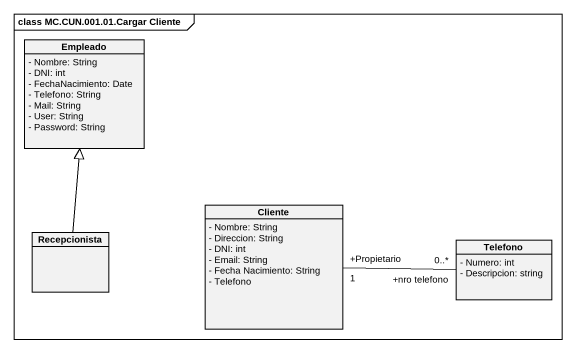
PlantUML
@startuml
mainframe class MC.CUN.001.01.Cargar Cliente
hide circle
hide empty members
skinparam classAttributeIconSize 0
class Empleado {
  - Nombre: String
  - DNI: int
  - FechaNacimiento: Date
  - Telefono: String
  - Mail: String
  - User: String
  - Password: String
}
class Cliente {
  - Nombre: String
  - Direccion: String
  - DNI: int
  - Email: String
  - Fecha Nacimiento: String
  - Telefono
}
class Recepcionista
class Telefono {
  - Numero: int
  - Descripcion: string
}
Cliente "+Propietario\n1" -right- "+nro telefono\n0..*" Telefono
Recepcionista -up-|> Empleado
@enduml
